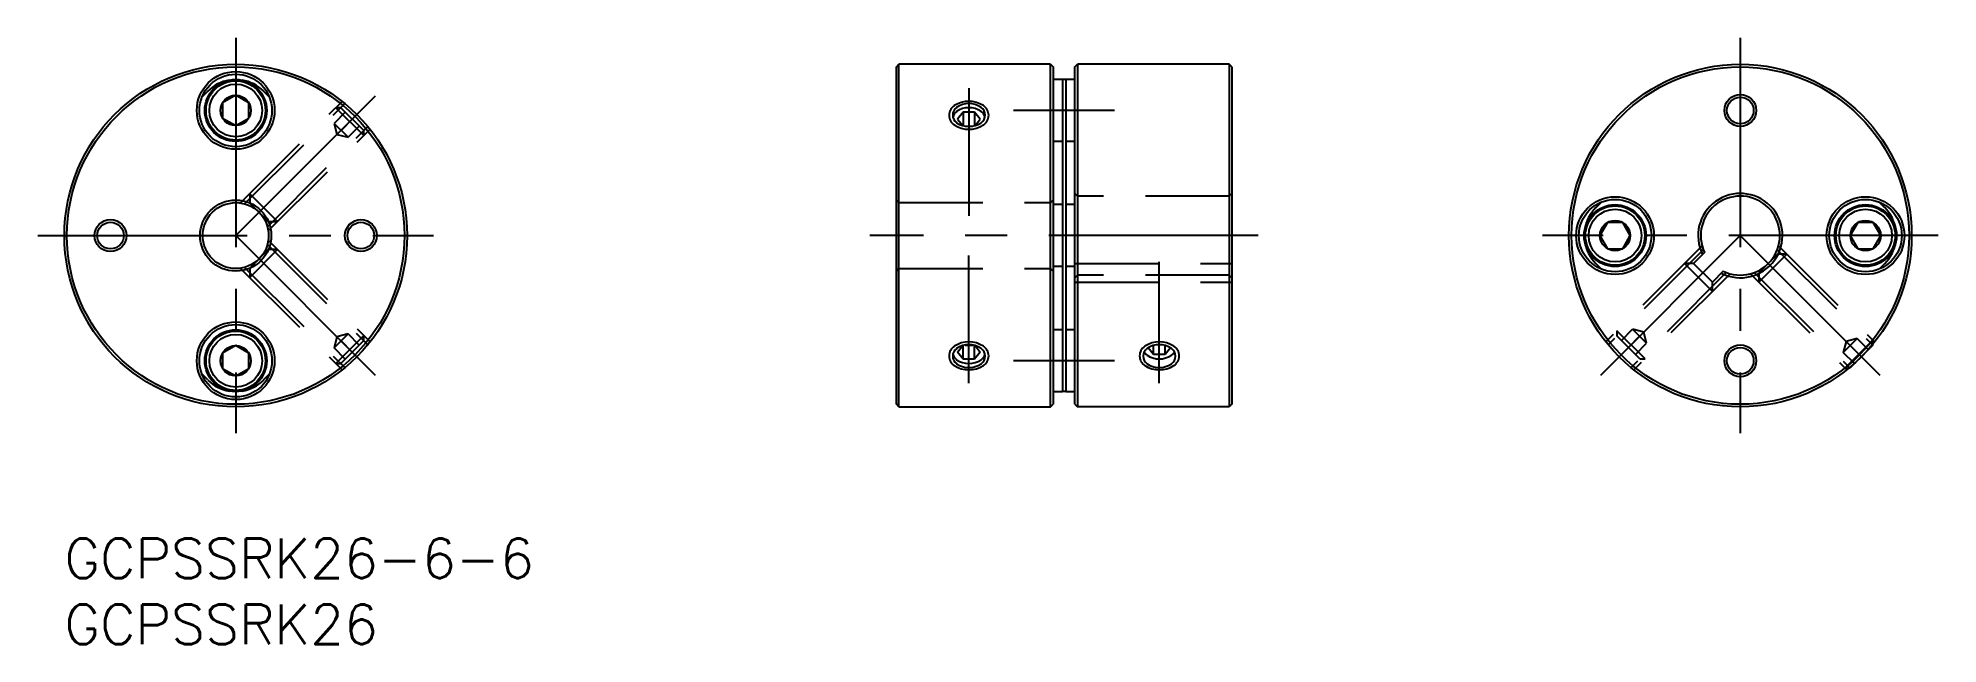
# Model space of a CAD drawing. Extents: x -2 to 142, y -8 to 38.
import ezdxf

# ---------------------------------------------------------------- set-up
doc = ezdxf.new("R2010")
doc.units = 0
doc.header["$LTSCALE"] = 0.5
doc.linetypes.add('CENTER', pattern=[50.8, 31.75, -6.35, 6.35, -6.35])
doc.linetypes.add('DASHED', pattern=[19.05, 12.7, -6.35])
for name, color, linetype in [('MSM_CENTER', 1, 'CENTER'), ('MSM_CONTINUOUS', 7, 'CONTINUOUS'), ('MSM_DASHED', 4, 'DASHED'), ('MSM_NARROW', 5, 'CONTINUOUS'), ('MSM_PART_NUMBER', 7, 'CONTINUOUS')]:
    doc.layers.add(name, color=color, linetype=linetype)
doc.styles.get("Standard").update_dxf_attribs({"font": 'txt.shx', "height": 2, "bigfont": 'bigfont.shx'})

# ---------------------------------------------------------------- blocks, each defined once
blk = doc.blocks.new('*U26')
at = {"layer": 'MSM_PART_NUMBER'}
blk.add_text('GCPSSRK26-6-6', height=3, dxfattribs=at).set_placement((0, -3))
blk = doc.blocks.new('*U27')
at = {"layer": 'MSM_PART_NUMBER'}
blk.add_text('GCPSSRK26', height=3, dxfattribs=at).set_placement((0, -8))

msp = doc.modelspace()

# ---------------------------------------------------------------- linework, layer by layer
at = {"layer": 'MSM_CENTER'}
for p, q in [((13, 38), (13, 8)), ((127.15, 38), (127.15, 8)), ((13, 23), (23.61, 33.61)), ((68.62, 34.19), (68.62, 24.5)), ((79.68, 32.5), (72.02, 32.5)), ((-2, 23), (28, 23)), ((23.61, 12.39), (13, 23)), ((90.57, 23), (61.12, 23)), ((142.15, 23), (112.15, 23)), ((127.15, 23), (116.54, 12.39)), ((137.76, 12.39), (127.15, 23)), ((68.62, 11.81), (68.62, 21.5)), ((83.07, 11.81), (83.07, 21)), ((79.68, 13.5), (72.02, 13.5))]:
    msp.add_line(p, q, dxfattribs=at)
at = {"layer": 'MSM_CONTINUOUS'}
for p, q in [((63.12, 35.8), (63.32, 36)), ((63.12, 10.2), (63.12, 35.8)), ((63.32, 10), (63.32, 36)), ((74.82, 36), (63.32, 36)), ((74.82, 36), (75.02, 35.8)), ((74.82, 10), (74.82, 36)), ((75.02, 35.8), (75.02, 10.2)), ((75.72, 34.85), (75.02, 34.85)), ((75.72, 34.85), (75.72, 11.15)), ((75.97, 34.84), (75.72, 34.84)), ((76.67, 34.85), (75.97, 34.85)), ((75.97, 34.85), (75.97, 11.15)), ((76.67, 35.8), (76.87, 36)), ((76.67, 10.2), (76.67, 35.8)), ((88.37, 36), (76.87, 36)), ((76.87, 36), (76.87, 10)), ((88.57, 35.8), (88.37, 36)), ((88.37, 36), (88.37, 10)), ((88.57, 35.8), (88.57, 10.2)), ((10.88, 33.96), (10.45, 33.53)), ((13, 33.65), (12, 33.08)), ((14, 33.08), (13, 33.65)), ((15.12, 33.96), (15.55, 33.53)), ((12, 33.08), (12, 31.92)), ((12, 31.92), (13, 31.35)), ((13, 31.35), (14, 31.92)), ((14, 31.92), (14, 33.08)), ((68.19, 32.37), (67.76, 31.84)), ((67.76, 31.84), (68.16, 31.35)), ((69.06, 32.37), (68.19, 32.37)), ((68.19, 32.37), (68.19, 31.34)), ((69.49, 31.84), (69.06, 32.37)), ((69.06, 32.37), (69.06, 31.34)), ((69.09, 31.35), (69.49, 31.84)), ((68.33, 31.31), (68.92, 31.31)), ((75.72, 30.15), (75.02, 30.15)), ((76.67, 30.15), (75.97, 30.15)), ((75.72, 25.35), (75.02, 25.35)), ((76.67, 25.35), (75.97, 25.35)), ((116.19, 25.12), (116.62, 25.55)), ((138.11, 25.12), (137.68, 25.55)), ((117.07, 24), (116.49, 23)), ((118.23, 24), (117.07, 24)), ((118.8, 23), (118.23, 24)), ((136.07, 24), (135.49, 23)), ((137.23, 24), (136.07, 24)), ((137.8, 23), (137.23, 24)), ((116.49, 23), (117.07, 22)), ((117.07, 22), (118.23, 22)), ((118.23, 22), (118.8, 23)), ((124.44, 21.71), (123.61, 20.88)), ((135.49, 23), (136.07, 22)), ((136.07, 22), (137.23, 22)), ((137.23, 22), (137.8, 23)), ((75.72, 20.65), (75.02, 20.65)), ((76.67, 20.65), (75.97, 20.65)), ((116.19, 20.88), (116.62, 20.45)), ((123.61, 20.88), (125.03, 19.46)), ((125.86, 20.29), (125.03, 19.46)), ((138.11, 20.88), (137.68, 20.45)), ((13, 14.65), (12, 14.08)), ((14, 14.08), (13, 14.65)), ((67.76, 14.16), (68.16, 14.65)), ((68.19, 13.63), (68.19, 14.66)), ((68.33, 14.69), (68.92, 14.69)), ((69.06, 13.63), (69.06, 14.66)), ((69.09, 14.65), (69.49, 14.16)), ((75.72, 15.85), (75.02, 15.85)), ((76.67, 15.85), (75.97, 15.85)), ((82.64, 13.98), (82.23, 14.48)), ((82.64, 13.98), (82.64, 14.66)), ((83.51, 13.98), (83.51, 14.66)), ((83.91, 14.48), (83.51, 13.98)), ((137.21, 14.68), (135.47, 12.94)), ((137.21, 14.68), (137.21, 14.77)), ((12, 14.08), (12, 12.92)), ((14, 12.92), (14, 14.08)), ((68.19, 13.63), (67.76, 14.16)), ((69.06, 13.63), (68.19, 13.63)), ((69.49, 14.16), (69.06, 13.63)), ((83.51, 13.98), (82.64, 13.98)), ((10.88, 12.04), (10.45, 12.47)), ((12, 12.92), (13, 12.35)), ((13, 12.35), (14, 12.92)), ((15.12, 12.04), (15.55, 12.47)), ((135.47, 12.94), (135.38, 12.94)), ((63.32, 10), (63.12, 10.2)), ((74.82, 10), (75.02, 10.2)), ((75.72, 11.15), (75.02, 11.15)), ((75.97, 11.16), (75.72, 11.16)), ((76.67, 11.15), (75.97, 11.15)), ((76.67, 10.2), (76.87, 10)), ((88.57, 10.2), (88.37, 10)), ((63.32, 10), (74.82, 10)), ((88.37, 10), (76.87, 10))]:
    msp.add_line(p, q, dxfattribs=at)
for centre, radius in [((13, 23), 13), ((13, 23), 12.8), ((13, 32.5), 2.95), ((13, 32.5), 2.75), ((13, 32.5), 2.35), ((13, 32.5), 2.25), ((127.15, 23), 13), ((127.15, 23), 12.8), ((13, 32.5), 2), ((13, 32.5), 1.15), ((127.15, 32.5), 1.21), ((127.15, 32.5), 1.01), ((117.65, 23), 2.95), ((136.65, 23), 2.95), ((13, 23), 2.7), ((13, 23), 2.5), ((117.65, 23), 2.75), ((117.65, 23), 2.35), ((117.65, 23), 2.25), ((117.65, 23), 2), ((136.65, 23), 2.75), ((136.65, 23), 2.35), ((136.65, 23), 2.25), ((136.65, 23), 2), ((3.5, 23), 1.21), ((3.5, 23), 1.01), ((22.5, 23), 1.21), ((22.5, 23), 1.01), ((117.65, 23), 1.15), ((136.65, 23), 1.15), ((13, 13.5), 2.95), ((13, 13.5), 2.75), ((13, 13.5), 2.35), ((13, 13.5), 2.25), ((13, 13.5), 2), ((13, 13.5), 1.15), ((127.15, 13.5), 1.21), ((127.15, 13.5), 1.01)]:
    msp.add_circle(centre, radius, dxfattribs=at)
for centre, radius, start, end in [((13, 31.84), 3, 99.3218, 135), ((13, 31.84), 3, 45, 80.6792), ((68.1, 32.15), 0.706, 124.6859, 235.3141), ((68.1, 31.84), 0.706, 124.6859, 167.21), ((68.62, 31.39), 1.63, 55.3141, 124.6859), ((68.62, 31.08), 1.63, 55.3141, 124.6859), ((69.15, 32.15), 0.706, 304.6859, 55.3141), ((69.15, 31.84), 0.706, 12.79, 55.3141), ((68.62, 32.91), 1.63, 235.3141, 304.6859), ((127.15, 23), 3.2, 243.2099, 206.79), ((127.15, 23), 3, 244.4712, 205.5288), ((118.31, 23), 3, 135, 170.6869), ((135.99, 23), 3, 9.3218, 45), ((118.31, 23), 3, 189.3103, 225), ((135.99, 23), 3, 315, 350.6792), ((68.1, 13.85), 0.706, 124.6859, 235.3141), ((68.62, 13.09), 1.63, 55.3141, 124.6859), ((69.15, 13.85), 0.706, 304.6859, 55.3141), ((82.55, 13.85), 0.706, 124.6859, 235.3141), ((83.07, 13.09), 1.63, 55.3141, 124.6859), ((83.6, 13.85), 0.706, 304.6859, 55.3141), ((68.1, 14.16), 0.706, 192.79, 235.3141), ((68.62, 14.92), 1.63, 235.3141, 304.6859), ((68.62, 14.61), 1.63, 235.3141, 304.6859), ((69.15, 14.16), 0.706, 304.6859, 347.21), ((82.55, 14.51), 0.706, 208.1577, 235.3141), ((83.07, 15.27), 1.63, 235.3141, 304.6859), ((83.07, 14.61), 1.63, 235.3141, 304.6859), ((83.6, 14.51), 0.706, 304.6859, 331.8423), ((13, 14.16), 3, 225, 260.6869), ((13, 14.16), 3, 279.3103, 315)]:
    msp.add_arc(centre, radius, start, end, dxfattribs=at)
at = {"layer": 'MSM_DASHED'}
for p, q in [((13.35, 25.47), (21.07, 33.19)), ((13.67, 25.41), (21.28, 33.02)), ((21.31, 32.37), (20.46, 31.52)), ((20.59, 32.71), (22.71, 30.59)), ((20.97, 32.71), (20.59, 32.71)), ((20.97, 32.71), (22.71, 30.97)), ((21.84, 31.84), (20.99, 30.99)), ((15.41, 23.67), (23.02, 31.28)), ((15.47, 23.35), (23.19, 31.07)), ((20.46, 31.52), (20.68, 30.68)), ((20.46, 31.52), (21.52, 30.46)), ((20.68, 30.68), (21.52, 30.46)), ((22.37, 31.31), (21.52, 30.46)), ((22.71, 30.59), (22.71, 30.97)), ((14.06, 26.18), (14.06, 25.47)), ((14.06, 26.18), (16.18, 24.06)), ((76.87, 26), (76.67, 26.2)), ((88.37, 26), (76.87, 26)), ((88.37, 26), (88.57, 26.2)), ((14.06, 25.47), (15.47, 24.06)), ((63.32, 25.5), (63.12, 25.7)), ((63.32, 25.5), (74.82, 25.5)), ((75.02, 25.7), (74.82, 25.5)), ((15.47, 24.06), (16.18, 24.06)), ((16.18, 21.94), (14.06, 19.82)), ((15.47, 21.94), (14.06, 20.53)), ((15.41, 22.33), (23.06, 14.68)), ((15.47, 22.65), (23.19, 14.93)), ((16.18, 21.94), (15.47, 21.94)), ((124.25, 22.22), (116.96, 14.93)), ((124.34, 21.93), (117.13, 14.72)), ((129.95, 21.93), (137.21, 14.68)), ((130.05, 22.22), (137.34, 14.93)), ((13.35, 20.53), (21.07, 12.81)), ((13.67, 20.59), (21.28, 12.98)), ((14.06, 20.53), (14.06, 19.82)), ((63.32, 20.5), (63.12, 20.3)), ((63.32, 20.5), (74.82, 20.5)), ((75.02, 20.3), (74.82, 20.5)), ((76.67, 20.88), (88.57, 20.88)), ((126.08, 20.2), (118.87, 12.98)), ((123.61, 20.88), (122.91, 20.88)), ((125.03, 18.76), (122.91, 20.88)), ((128.21, 20.2), (135.47, 12.94)), ((130.68, 21.59), (128.56, 19.46)), ((129.98, 21.59), (128.56, 20.17)), ((130.68, 21.59), (129.98, 21.59)), ((76.87, 20), (76.67, 19.8)), ((76.67, 19.46), (88.57, 19.46)), ((88.37, 20), (76.87, 20)), ((88.37, 20), (88.57, 19.8)), ((126.37, 20.1), (119.08, 12.81)), ((125.03, 18.76), (125.03, 19.46)), ((127.93, 20.1), (135.22, 12.81)), ((128.56, 20.17), (128.56, 19.46)), ((118.13, 15.05), (118.98, 15.89)), ((119.82, 15.67), (118.98, 15.89)), ((120.04, 14.83), (118.98, 15.89)), ((21.52, 15.54), (20.46, 14.48)), ((20.68, 15.32), (20.46, 14.48)), ((21.31, 13.63), (20.46, 14.48)), ((22.71, 15.41), (20.59, 13.29)), ((21.52, 15.54), (20.68, 15.32)), ((22.71, 15.03), (20.97, 13.29)), ((21.84, 14.16), (20.99, 15.01)), ((22.37, 14.69), (21.52, 15.54)), ((22.71, 15.03), (22.71, 15.41)), ((117.79, 15.77), (117.79, 15.38)), ((119.92, 13.65), (117.79, 15.77)), ((119.53, 13.65), (117.79, 15.38)), ((118.66, 14.51), (119.51, 15.36)), ((119.19, 13.98), (120.04, 14.83)), ((120.04, 14.83), (119.82, 15.67)), ((136.02, 15.19), (134.96, 14.13)), ((135.19, 14.96), (134.96, 14.13)), ((137.21, 15.06), (135.09, 12.94)), ((136.02, 15.19), (135.19, 14.96)), ((136.34, 13.81), (135.49, 14.66)), ((136.87, 14.34), (136.02, 15.19)), ((137.21, 14.77), (137.21, 15.06)), ((20.59, 13.29), (20.97, 13.29)), ((119.53, 13.65), (119.92, 13.65)), ((135.81, 13.28), (134.96, 14.13)), ((135.09, 12.94), (135.38, 12.94))]:
    msp.add_line(p, q, dxfattribs=at)
at = {"layer": 'MSM_NARROW'}
for centre, radius, start, end in [((68.62, 31.16), 2.03, 57.0958, 122.9042), ((68, 32.13), 0.876, 122.9042, 237.0958), ((69.25, 32.13), 0.876, 302.9042, 57.0958), ((68.62, 33.1), 2.03, 237.0958, 302.9042), ((68, 13.87), 0.876, 122.9042, 237.0958), ((68.62, 12.9), 2.03, 57.0958, 122.9042), ((69.25, 13.87), 0.876, 302.9042, 57.0958), ((82.45, 13.87), 0.876, 122.9042, 237.0958), ((83.07, 12.9), 2.03, 57.0958, 122.9042), ((83.7, 13.87), 0.876, 302.9042, 57.0958), ((68.62, 14.84), 2.03, 237.0958, 302.9042), ((83.07, 14.84), 2.03, 237.0958, 302.9042)]:
    msp.add_arc(centre, radius, start, end, dxfattribs=at)

# ---------------------------------------------------------------- block references
at = {"layer": 'MSM_CONTINUOUS'}
for name in ['*U26', '*U27']:
    msp.add_blockref(name, (0, 0), dxfattribs=at)

doc.saveas('drawing.dxf')
